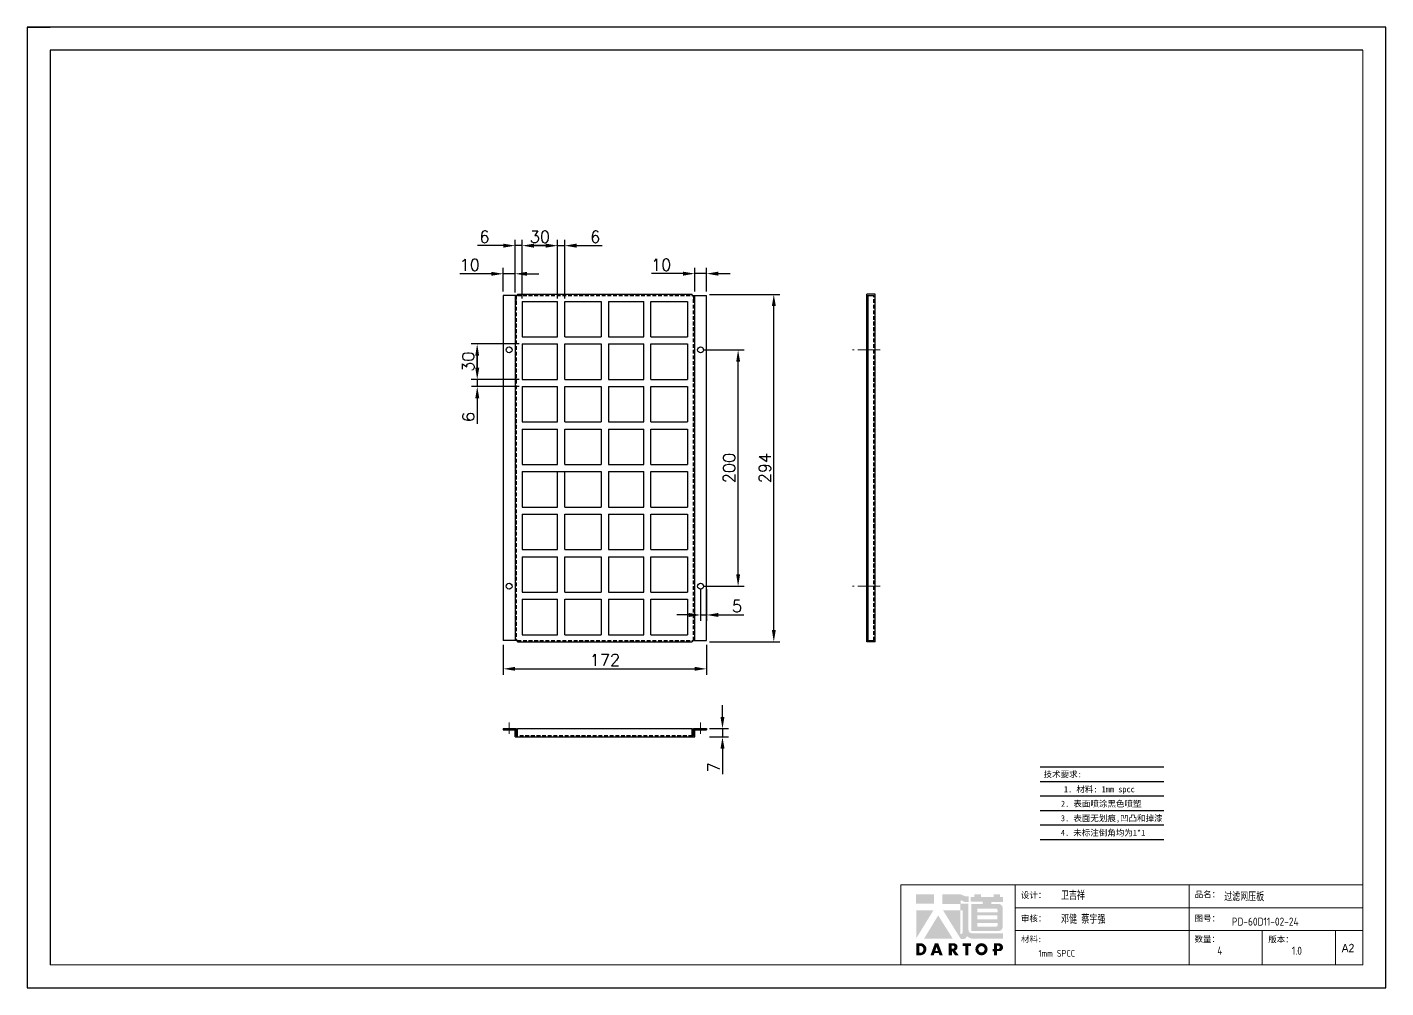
# Model space of a CAD drawing. Header units: millimetres. Extents: x -30327 to 34858, y 4015 to 75103.
# Drawn here: x 25005 to 26155, y 52753 to 53566 of the extents above; entities that cross this region are included whole.
import ezdxf
from ezdxf.enums import TextEntityAlignment as Align

# ---------------------------------------------------------------- set-up
doc = ezdxf.new("R2010")
doc.units = ezdxf.units.MM
doc.linetypes.add('CENTER2', pattern=[28.575, 19.05, -3.175, 3.175, -3.175])
doc.linetypes.add('HIDDEN2', pattern=[4.7625, 3.175, -1.5875])
for name, color, linetype, lineweight in [('A-TITLEBLOCK', 7, 'Continuous', 18), ('cen', 1, 'CENTER2', 9), ('dim', 2, 'Continuous', 9)]:
    doc.layers.add(name, color=color, linetype=linetype, lineweight=lineweight)
doc.layers.add('hidden', color=3, linetype='HIDDEN2')
doc.layers.add('print', color=30, linetype='Continuous')
doc.styles.add('GB', font='GBENOR.SHX', dxfattribs={"bigfont": 'gbcbig.shx'})
doc.styles.add('HZ', font='')
doc.styles.add('SLDTEXTSTYLE0', font='simfang.ttf', dxfattribs={"bigfont": 'bigfont'})
doc.styles.add('SLDTEXTSTYLE1', font='Gothic.ttf', dxfattribs={"width": 0.913})
doc.styles.get("Standard").update_dxf_attribs({"font": 'txt', "bigfont": 'gbcbig.shx'})
doc.styles.get('HZ').set_extended_font_data('SimSun')
doc.dimstyles.new('1-4', dxfattribs={"dimscale": 4, "dimtxt": 2.5, "dimasz": 2.5, "dimexe": 1.25, "dimexo": 0.625, "dimtad": 1, "dimdsep": 46, "dimtxsty": 'Standard', "dimcen": 2.5, "dimadec": 0, "dimazin": 0, "dimtfac": 1, "dimtmove": 0, "dimatfit": 3, "dimfxl": 0, "dimarcsym": 0})

# ---------------------------------------------------------------- blocks, each defined once
blk = doc.blocks.new('*D1584')
at = {"layer": 'Defpoints', "color": 0}
for p in [(25408.1, 53045.5), (25580.1, 53045.5), (25580.1, 53022.6)]:
    blk.add_point(p, dxfattribs=at)
at = {"layer": 'dim', "color": 0, "lineweight": -2}
for p, q in [((25408.1, 53043), (25408.1, 53017.6)), ((25580.1, 53043), (25580.1, 53017.6)), ((25418.1, 53022.6), (25570.1, 53022.6))]:
    blk.add_line(p, q, dxfattribs=at)
at = {"layer": 'dim', "color": 0}
for points in [[(25418.1, 53024.3), (25418.1, 53021), (25408.1, 53022.6)], [(25570.1, 53024.3), (25570.1, 53021), (25580.1, 53022.6)]]:
    blk.add_solid(points, dxfattribs=at)
at = {"layer": 'dim', "color": 0, "insert": (25494.1, 53030.1), "char_height": 10, "attachment_point": 5}
blk.add_mtext('172', dxfattribs=at)
blk = doc.blocks.new('*D1585')
at = {"layer": 'Defpoints', "color": 0}
for p in [(25580.1, 52972), (25580.1, 52965), (25593.6, 52965)]:
    blk.add_point(p, dxfattribs=at)
at = {"layer": 'dim', "color": 0, "lineweight": -2}
for p, q in [((25593.6, 52982), (25593.6, 52992)), ((25582.6, 52972), (25598.6, 52972)), ((25582.6, 52965), (25598.6, 52965)), ((25593.6, 52972), (25593.6, 52965)), ((25593.6, 52955), (25593.6, 52933.4))]:
    blk.add_line(p, q, dxfattribs=at)
at = {"layer": 'dim', "color": 0}
for points in [[(25591.9, 52982), (25595.3, 52982), (25593.6, 52972)], [(25591.9, 52955), (25595.3, 52955), (25593.6, 52965)]]:
    blk.add_solid(points, dxfattribs=at)
at = {"layer": 'dim', "color": 0, "insert": (25586.1, 52939.2), "char_height": 10, "attachment_point": 5, "rotation": 90}
blk.add_mtext('7', dxfattribs=at)
blk = doc.blocks.new('*D1586')
at = {"layer": 'Defpoints', "color": 0}
for p in [(25580.1, 53339.5), (25637, 53339.5), (25580.1, 53045.5)]:
    blk.add_point(p, dxfattribs=at)
at = {"layer": 'dim', "color": 0, "lineweight": -2}
for p, q in [((25582.6, 53339.5), (25642, 53339.5)), ((25637, 53055.5), (25637, 53329.5)), ((25582.6, 53045.5), (25642, 53045.5))]:
    blk.add_line(p, q, dxfattribs=at)
at = {"layer": 'dim', "color": 0}
for points in [[(25635.4, 53329.5), (25638.7, 53329.5), (25637, 53339.5)], [(25635.4, 53055.5), (25638.7, 53055.5), (25637, 53045.5)]]:
    blk.add_solid(points, dxfattribs=at)
at = {"layer": 'dim', "color": 0, "insert": (25629.5, 53192.5), "char_height": 10, "attachment_point": 5, "rotation": 90}
blk.add_mtext('294', dxfattribs=at)
blk = doc.blocks.new('*D1587')
at = {"layer": 'Defpoints', "color": 0}
for p in [(25570.1, 53357), (25570.1, 53339.5), (25580.1, 53339.5)]:
    blk.add_point(p, dxfattribs=at)
at = {"layer": 'dim', "color": 0, "lineweight": -2}
for p, q in [((25560.1, 53357), (25533.4, 53357)), ((25570.1, 53342), (25570.1, 53362)), ((25580.1, 53357), (25570.1, 53357)), ((25580.1, 53342), (25580.1, 53362)), ((25590.1, 53357), (25600.1, 53357))]:
    blk.add_line(p, q, dxfattribs=at)
at = {"layer": 'dim', "color": 0}
for points in [[(25560.1, 53358.7), (25560.1, 53355.3), (25570.1, 53357)], [(25590.1, 53358.7), (25590.1, 53355.3), (25580.1, 53357)]]:
    blk.add_solid(points, dxfattribs=at)
at = {"layer": 'dim', "color": 0, "insert": (25541.7, 53364.5), "char_height": 10, "attachment_point": 5}
blk.add_mtext('10', dxfattribs=at)
blk = doc.blocks.new('*D1588')
at = {"layer": 'Defpoints', "color": 0}
for p in [(25418.1, 53356.9), (25408.1, 53339.5), (25418.1, 53339.5)]:
    blk.add_point(p, dxfattribs=at)
at = {"layer": 'dim', "color": 0, "lineweight": -2}
for p, q in [((25398.1, 53356.9), (25371.4, 53356.9)), ((25408.1, 53342), (25408.1, 53361.9)), ((25418.1, 53356.9), (25408.1, 53356.9)), ((25418.1, 53342), (25418.1, 53361.9)), ((25428.1, 53356.9), (25438.1, 53356.9))]:
    blk.add_line(p, q, dxfattribs=at)
at = {"layer": 'dim', "color": 0}
for points in [[(25398.1, 53358.5), (25398.1, 53355.2), (25408.1, 53356.9)], [(25428.1, 53358.5), (25428.1, 53355.2), (25418.1, 53356.9)]]:
    blk.add_solid(points, dxfattribs=at)
at = {"layer": 'dim', "color": 0, "insert": (25379.7, 53364.4), "char_height": 10, "attachment_point": 5}
blk.add_mtext('10', dxfattribs=at)
blk = doc.blocks.new('*D1589')
at = {"layer": 'Defpoints', "color": 0}
for p in [(25424.1, 53380.7), (25418.1, 53338.5), (25424.1, 53333.5)]:
    blk.add_point(p, dxfattribs=at)
at = {"layer": 'dim', "color": 0, "lineweight": -2}
for p, q in [((25408.1, 53380.7), (25386.4, 53380.7)), ((25418.1, 53341), (25418.1, 53385.7)), ((25424.1, 53380.7), (25418.1, 53380.7)), ((25424.1, 53336), (25424.1, 53385.7)), ((25434.1, 53380.7), (25444.1, 53380.7))]:
    blk.add_line(p, q, dxfattribs=at)
at = {"layer": 'dim', "color": 0}
for points in [[(25408.1, 53382.4), (25408.1, 53379), (25418.1, 53380.7)], [(25434.1, 53382.4), (25434.1, 53379), (25424.1, 53380.7)]]:
    blk.add_solid(points, dxfattribs=at)
at = {"layer": 'dim', "color": 0, "insert": (25392.2, 53388.2), "char_height": 10, "attachment_point": 5}
blk.add_mtext('6', dxfattribs=at)
blk = doc.blocks.new('*D1590')
at = {"layer": 'Defpoints', "color": 0}
for p in [(25454.1, 53380.7), (25424.1, 53333.5), (25454.1, 53333.5)]:
    blk.add_point(p, dxfattribs=at)
at = {"layer": 'dim', "color": 0, "lineweight": -2}
for p, q in [((25424.1, 53336), (25424.1, 53385.7)), ((25434.1, 53380.7), (25444.1, 53380.7)), ((25454.1, 53336), (25454.1, 53385.7))]:
    blk.add_line(p, q, dxfattribs=at)
at = {"layer": 'dim', "color": 0}
for points in [[(25434.1, 53382.4), (25434.1, 53379), (25424.1, 53380.7)], [(25444.1, 53382.4), (25444.1, 53379), (25454.1, 53380.7)]]:
    blk.add_solid(points, dxfattribs=at)
at = {"layer": 'dim', "color": 0, "insert": (25439.1, 53388.2), "char_height": 10, "attachment_point": 5}
blk.add_mtext('30', dxfattribs=at)
blk = doc.blocks.new('*D1591')
at = {"layer": 'Defpoints', "color": 0}
for p in [(25460.1, 53380.7), (25454.1, 53333.5), (25460.1, 53333.5)]:
    blk.add_point(p, dxfattribs=at)
at = {"layer": 'dim', "color": 0, "lineweight": -2}
for p, q in [((25444.1, 53380.7), (25434.1, 53380.7)), ((25454.1, 53336), (25454.1, 53385.7)), ((25454.1, 53380.7), (25460.1, 53380.7)), ((25460.1, 53336), (25460.1, 53385.7)), ((25470.1, 53380.7), (25491.7, 53380.7))]:
    blk.add_line(p, q, dxfattribs=at)
at = {"layer": 'dim', "color": 0}
for points in [[(25444.1, 53382.4), (25444.1, 53379), (25454.1, 53380.7)], [(25470.1, 53382.4), (25470.1, 53379), (25460.1, 53380.7)]]:
    blk.add_solid(points, dxfattribs=at)
at = {"layer": 'dim', "color": 0, "insert": (25485.9, 53388.2), "char_height": 10, "attachment_point": 5}
blk.add_mtext('6', dxfattribs=at)
blk = doc.blocks.new('*D1592')
at = {"layer": 'Defpoints', "color": 0}
for p in [(25424.1, 53297.5), (25386, 53267.5), (25424.1, 53267.5)]:
    blk.add_point(p, dxfattribs=at)
at = {"layer": 'dim', "color": 0, "lineweight": -2}
for p, q in [((25421.6, 53297.5), (25381, 53297.5)), ((25386, 53287.5), (25386, 53277.5)), ((25421.6, 53267.5), (25381, 53267.5))]:
    blk.add_line(p, q, dxfattribs=at)
at = {"layer": 'dim', "color": 0}
for points in [[(25384.4, 53287.5), (25387.7, 53287.5), (25386, 53297.5)], [(25384.4, 53277.5), (25387.7, 53277.5), (25386, 53267.5)]]:
    blk.add_solid(points, dxfattribs=at)
at = {"layer": 'dim', "color": 0, "insert": (25378.5, 53282.5), "char_height": 10, "attachment_point": 5, "rotation": 90}
blk.add_mtext('30', dxfattribs=at)
blk = doc.blocks.new('*D1593')
at = {"layer": 'Defpoints', "color": 0}
for p in [(25386.1, 53261.5), (25424.1, 53267.5), (25424.1, 53261.5)]:
    blk.add_point(p, dxfattribs=at)
at = {"layer": 'dim', "color": 0, "lineweight": -2}
for p, q in [((25386.1, 53277.5), (25386.1, 53287.5)), ((25421.6, 53267.5), (25381.1, 53267.5)), ((25421.6, 53261.5), (25381.1, 53261.5)), ((25386.1, 53267.5), (25386.1, 53261.5)), ((25386.1, 53251.5), (25386.1, 53229.9))]:
    blk.add_line(p, q, dxfattribs=at)
at = {"layer": 'dim', "color": 0}
for points in [[(25384.4, 53277.5), (25387.8, 53277.5), (25386.1, 53267.5)], [(25384.4, 53251.5), (25387.8, 53251.5), (25386.1, 53261.5)]]:
    blk.add_solid(points, dxfattribs=at)
at = {"layer": 'dim', "color": 0, "insert": (25378.6, 53235.7), "char_height": 10, "attachment_point": 5, "rotation": 90}
blk.add_mtext('6', dxfattribs=at)
blk = doc.blocks.new('*D1594')
at = {"layer": 'Defpoints', "color": 0}
for p in [(25575.1, 53292.5), (25606.8, 53292.5), (25575.1, 53092.5)]:
    blk.add_point(p, dxfattribs=at)
at = {"layer": 'dim', "color": 0, "lineweight": -2}
for p, q in [((25577.6, 53292.5), (25611.8, 53292.5)), ((25606.8, 53102.5), (25606.8, 53282.5)), ((25577.6, 53092.5), (25611.8, 53092.5))]:
    blk.add_line(p, q, dxfattribs=at)
at = {"layer": 'dim', "color": 0}
for points in [[(25605.2, 53282.5), (25608.5, 53282.5), (25606.8, 53292.5)], [(25605.2, 53102.5), (25608.5, 53102.5), (25606.8, 53092.5)]]:
    blk.add_solid(points, dxfattribs=at)
at = {"layer": 'dim', "color": 0, "insert": (25599.3, 53192.5), "char_height": 10, "attachment_point": 5, "rotation": 90}
blk.add_mtext('200', dxfattribs=at)
blk = doc.blocks.new('*D1595')
at = {"layer": 'Defpoints', "color": 0}
for p in [(25575.1, 53092.5), (25580.1, 53092.5), (25580.1, 53068.2)]:
    blk.add_point(p, dxfattribs=at)
at = {"layer": 'dim', "color": 0, "lineweight": -2}
for p, q in [((25575.1, 53090), (25575.1, 53063.2)), ((25580.1, 53090), (25580.1, 53063.2)), ((25565.1, 53068.2), (25555.1, 53068.2)), ((25575.1, 53068.2), (25580.1, 53068.2)), ((25590.1, 53068.2), (25611.7, 53068.2))]:
    blk.add_line(p, q, dxfattribs=at)
at = {"layer": 'dim', "color": 0}
for points in [[(25565.1, 53069.9), (25565.1, 53066.5), (25575.1, 53068.2)], [(25590.1, 53069.9), (25590.1, 53066.5), (25580.1, 53068.2)]]:
    blk.add_solid(points, dxfattribs=at)
at = {"layer": 'dim', "color": 0, "insert": (25605.9, 53075.7), "char_height": 10, "attachment_point": 5}
blk.add_mtext('5', dxfattribs=at)
blk = doc.blocks.new('Dartop Logo')
at = {"true_color": 0xc40018}
h = blk.add_hatch(color=12, dxfattribs=at)
h.set_gradient(color1=(196, 0, 24), color2=(196, 0, 24), tint=1)
h.paths.add_polyline_path([(30.39, -3.87), (33.08, -5.04), (35.99, -5.04), (35.99, -1.19), (33.59, -1.19), (30.46, 0.05), (17.94, 0.05), (17.94, -6.46), (30.12, -6.46), (30.12, -6.59), (30.12, -10.75), (18.31, -10.75), (30.46, -30.31), (32.87, -30.31, 0.279375), (34.63, -28.6), (34.63, -28.51), (34.84, -28.51, 0.143145), (38.15, -30.2), (59.27, -30.2), (59.27, -26.49), (38.06, -26.49, -0.414214), (35.75, -24.18), (35.75, -6.26), (30.39, -6.26)])
h.paths.add_polyline_path([(30.25, -10.84), (31.8, -10.84), (31.8, -26.02, -0.088936), (30.9, -26.94), (30.24, -26.94)], flags=16)
h = blk.add_hatch(color=12, dxfattribs=at)
h.set_gradient(color1=(196, 0, 24), color2=(196, 0, 24), tint=1)
h.paths.add_polyline_path([(59.24, -1.73), (57.36, -1.73), (57.36, 0.06), (53.06, 0.06), (53.06, -1.64), (44.29, -1.64), (44.29, 0.15), (39.7, 0.15), (39.7, -1.67), (37.16, -1.67), (37.16, -4.97), (45.54, -4.97), (45.54, -6.42), (37.73, -6.42), (37.73, -24.88), (56.26, -24.88, 0.414214), (59.15, -21.99), (59.15, -9.35, 0.414214), (56.26, -6.46), (51.36, -6.46), (51.36, -5.03), (59.24, -5.03)])
h.paths.add_polyline_path([(54.21, -9.59, -0.414214), (55.66, -11.04), (55.66, -12.1), (41.79, -12.1), (41.79, -9.59)], flags=16)
h.paths.add_polyline_path([(55.57, -14.33), (55.57, -17.01), (41.88, -17.01), (41.88, -14.33)], flags=16)
h.paths.add_polyline_path([(55.75, -19.43), (55.75, -20.57, -0.414214), (54.3, -22.02), (41.88, -22.02), (41.88, -19.43)], flags=16)
h = blk.add_hatch(color=12, dxfattribs=at)
h.set_gradient(color1=(196, 0, 24), color2=(196, 0, 24), tint=1)
h.paths.add_polyline_path([(12.18, 0), (0, 0), (0, -6.37), (12.18, -6.37)])
h = blk.add_hatch(color=12, dxfattribs=at)
h.set_gradient(color1=(196, 0, 24), color2=(196, 0, 24), tint=1)
h.paths.add_polyline_path([(11.79, -10.83), (0.03, -10.83), (0.03, -30.03)])
h = blk.add_hatch(color=12, dxfattribs=at)
h.set_gradient(color1=(196, 0, 24), color2=(196, 0, 24), tint=1)
h.paths.add_polyline_path([(15.05, -14.31), (5.44, -30.15), (25.01, -30.15)])
at = {"true_color": 0x646464}
h = blk.add_hatch(color=251, dxfattribs=at)
h.set_gradient(color1=(100, 100, 100), color2=(100, 100, 100), tint=1)
h.paths.add_polyline_path([(4.15, -33.43), (0.11, -33.43), (0.11, -41.5), (3.51, -41.5, 0.793016)])
h.paths.add_polyline_path([(3.57, -39.73), (2.16, -39.73), (2.16, -35.19), (3.42, -35.19, -0.671361)], flags=16)
h = blk.add_hatch(color=251, dxfattribs=at)
h.set_gradient(color1=(100, 100, 100), color2=(100, 100, 100), tint=1)
h.paths.add_polyline_path([(15.08, -33.36), (12.78, -33.36), (9.82, -41.51), (12, -41.51), (12.51, -40.06), (15.46, -40.06), (15.99, -41.52), (18.19, -41.52)])
h.paths.add_polyline_path([(14.9, -38.51), (13.07, -38.51), (13.97, -35.95)], flags=16)
h = blk.add_hatch(color=251, dxfattribs=at)
h.set_gradient(color1=(100, 100, 100), color2=(100, 100, 100), tint=1)
h.paths.add_polyline_path([(26.27, -33.36), (22.3, -33.36), (22.3, -41.51), (24.4, -41.51), (24.4, -38.28), (26.55, -41.54), (29.09, -41.54), (26.61, -38.3, 0.744055)])
h.paths.add_polyline_path([(24.38, -37.08), (24.38, -34.94), (25.32, -34.94, -0.796809), (25.3, -37.08)], flags=16)
h = blk.add_hatch(color=251, dxfattribs=at)
h.set_gradient(color1=(100, 100, 100), color2=(100, 100, 100), tint=1)
h.paths.add_polyline_path([(37.44, -33.4), (31.88, -33.4), (31.88, -35.16), (33.61, -35.16), (33.61, -41.52), (35.69, -41.52), (35.69, -35.16), (37.44, -35.16)])
h = blk.add_hatch(color=251, dxfattribs=at)
h.set_gradient(color1=(100, 100, 100), color2=(100, 100, 100), tint=1)
h.paths.add_polyline_path([(40.46, -37.41, 1), (48.83, -37.41, 1)])
h.paths.add_polyline_path([(46.8, -37.41, -1), (42.5, -37.41, -1)], flags=16)
h = blk.add_hatch(color=251, dxfattribs=at)
h.set_gradient(color1=(100, 100, 100), color2=(100, 100, 100), tint=1)
h.paths.add_polyline_path([(56.85, -33.38), (56.73, -33.38), (53.19, -33.38), (53.19, -37.19), (52.26, -37.19), (52.26, -38.73), (53.18, -38.73), (53.18, -41.5), (55.24, -41.5), (55.24, -38.72), (57.51, -38.72, 0.812304)])
h.paths.add_polyline_path([(55.21, -37.18), (55.21, -35.05), (56.39, -35.05, -0.778213), (56.27, -37.18)], flags=16)
blk = doc.blocks.new('DT-A2-TITLE')
for p, q in [((594, 420), (0, 420)), ((0, 420), (0, 420)), ((0, 420), (0, 0)), ((0, 420), (10, 420)), ((594, 0), (594, 420)), ((10, 410), (10, 10)), ((584, 410), (10, 410))]:
    blk.add_line(p, q)
at = {"layer": 'A-TITLEBLOCK', "color": 7}
for p, q in [((584, 410), (584, 10)), ((594, 0), (594, 297)), ((382, 10), (382, 45)), ((584, 45), (382, 45)), ((432, 45), (432, 10)), ((508, 45), (508, 10)), ((584, 35), (432, 35)), ((432, 25), (584.08, 25)), ((540, 10), (540, 25)), ((572, 10), (572, 25)), ((10, 10), (584, 10)), ((0, 0), (594, 0))]:
    blk.add_line(p, q, dxfattribs=at)
at = {"layer": 'A-TITLEBLOCK', "xscale": 0.6400000000000001, "yscale": 0.6400000000000001, "zscale": 0.6400000000000001}
blk.add_blockref('Dartop Logo', (388.65, 40.81), dxfattribs=at)
at = {"style": 'GB'}
for tag, p, height in [('#设计', (451.96, 38.52), 3.5), ('#品名', (523.32, 37.95), 3.5), ('#审核', (451.99, 28.1), 3.5), ('#图号', (526.67, 27.2), 3.5), ('#数量', (520.33, 14.51), 3.5), ('#版本', (552.92, 14.47), 3.5), ('#材料说明', (442.15, 13.59), 3)]:
    blk.add_attdef(tag, p, '', height=height, dxfattribs=at)
at = {"layer": 'A-TITLEBLOCK', "color": 7, "attachment_point": 1}
for s, insert, char_height, style in [('设计：', (434.47, 41.87), 2.646, 'SLDTEXTSTYLE0'), ('品名：', (510.43, 42.19), 2.646, 'SLDTEXTSTYLE0'), ('审核：', (434.47, 31.64), 2.646, 'SLDTEXTSTYLE0'), ('图号：', (510.4, 31.66), 2.646, 'SLDTEXTSTYLE0'), ('材料:', (434.47, 22.62), 2.646, 'SLDTEXTSTYLE0'), ('数量：', (510.35, 22.64), 2.646, 'SLDTEXTSTYLE0'), ('版本：', (542.59, 22.48), 2.646, 'SLDTEXTSTYLE0'), ('A2', (574.7, 19.21), 3.704, 'SLDTEXTSTYLE1')]:
    blk.add_mtext(s, dxfattribs=dict(at, insert=insert, char_height=char_height, style=style))

msp = doc.modelspace()

# ---------------------------------------------------------------- linework, layer by layer
for p, q in [((25408.0561, 53338.5287), (25408.0561, 53046.5287)), ((25420.0561, 53338.5287), (25408.0561, 53338.5287)), ((25418.0561, 53338.5287), (25418.0561, 53046.5287)), ((25420.0561, 53339.5287), (25420.0561, 53338.5287)), ((25420.0561, 53339.5287), (25568.0561, 53339.5287)), ((25424.0561, 53333.5287), (25424.0561, 53303.5287)), ((25424.0561, 53333.5287), (25454.0561, 53333.5287)), ((25454.0561, 53303.5287), (25454.0561, 53333.5287)), ((25460.0561, 53333.5287), (25491.0561, 53333.5287)), ((25460.0561, 53303.5287), (25460.0561, 53333.5287)), ((25491.0561, 53333.5287), (25491.0561, 53303.5287)), ((25497.0561, 53333.5287), (25497.0561, 53303.5287)), ((25497.0561, 53333.5287), (25527.0561, 53333.5287)), ((25527.0561, 53303.5287), (25527.0561, 53333.5287)), ((25533.0561, 53333.5287), (25564.0561, 53333.5287)), ((25533.0561, 53303.5287), (25533.0561, 53333.5287)), ((25564.0561, 53333.5287), (25564.0561, 53303.5287)), ((25568.0561, 53338.5287), (25568.0561, 53339.5287)), ((25568.0561, 53338.5287), (25580.0561, 53338.5287)), ((25568.0561, 53338.5287), (25570.0561, 53338.5287)), ((25570.0561, 53046.5287), (25570.0561, 53338.5287)), ((25580.0561, 53046.5287), (25580.0561, 53338.5287)), ((25722.7804, 53339.5287), (25715.7804, 53339.5287)), ((25715.7804, 53338.5287), (25715.7804, 53339.5287)), ((25715.7804, 53046.5287), (25715.7804, 53338.5287)), ((25715.7804, 53338.5287), (25721.7804, 53338.5287)), ((25716.7804, 53046.5287), (25716.7804, 53338.5287)), ((25722.7804, 53045.5287), (25722.7804, 53339.5287)), ((25424.0561, 53303.5287), (25454.0561, 53303.5287)), ((25424.0561, 53297.5287), (25424.0561, 53267.5287)), ((25424.0561, 53297.5287), (25454.0561, 53297.5287)), ((25454.0561, 53267.5287), (25454.0561, 53297.5287)), ((25460.0561, 53303.5287), (25491.0561, 53303.5287)), ((25460.0561, 53267.5287), (25460.0561, 53297.5287)), ((25460.0561, 53297.5287), (25491.0561, 53297.5287)), ((25491.0561, 53297.5287), (25491.0561, 53267.5287)), ((25497.0561, 53303.5287), (25527.0561, 53303.5287)), ((25497.0561, 53297.5287), (25497.0561, 53267.5287)), ((25497.0561, 53297.5287), (25527.0561, 53297.5287)), ((25527.0561, 53267.5287), (25527.0561, 53297.5287)), ((25533.0561, 53303.5287), (25564.0561, 53303.5287)), ((25533.0561, 53267.5287), (25533.0561, 53297.5287)), ((25533.0561, 53297.5287), (25564.0561, 53297.5287)), ((25564.0561, 53297.5287), (25564.0561, 53267.5287)), ((25424.0561, 53267.5287), (25454.0561, 53267.5287)), ((25424.0561, 53261.5287), (25424.0561, 53231.5287)), ((25424.0561, 53261.5287), (25454.0561, 53261.5287)), ((25454.0561, 53231.5287), (25454.0561, 53261.5287)), ((25460.0561, 53267.5287), (25491.0561, 53267.5287)), ((25460.0561, 53261.5287), (25491.0561, 53261.5287)), ((25460.0561, 53231.5287), (25460.0561, 53261.5287)), ((25491.0561, 53261.5287), (25491.0561, 53231.5287)), ((25497.0561, 53267.5287), (25527.0561, 53267.5287)), ((25497.0561, 53261.5287), (25497.0561, 53231.5287)), ((25497.0561, 53261.5287), (25527.0561, 53261.5287)), ((25527.0561, 53231.5287), (25527.0561, 53261.5287)), ((25533.0561, 53267.5287), (25564.0561, 53267.5287)), ((25533.0561, 53261.5287), (25564.0561, 53261.5287)), ((25533.0561, 53231.5287), (25533.0561, 53261.5287)), ((25564.0561, 53261.5287), (25564.0561, 53231.5287)), ((25424.0561, 53231.5287), (25454.0561, 53231.5287)), ((25460.0561, 53231.5287), (25491.0561, 53231.5287)), ((25497.0561, 53231.5287), (25527.0561, 53231.5287)), ((25533.0561, 53231.5287), (25564.0561, 53231.5287)), ((25424.0561, 53225.5287), (25424.0561, 53195.5287)), ((25424.0561, 53225.5287), (25454.0561, 53225.5287)), ((25454.0561, 53195.5287), (25454.0561, 53225.5287)), ((25460.0561, 53195.5287), (25460.0561, 53225.5287)), ((25460.0561, 53225.5287), (25491.0561, 53225.5287)), ((25491.0561, 53225.5287), (25491.0561, 53195.5287)), ((25497.0561, 53225.5287), (25497.0561, 53195.5287)), ((25497.0561, 53225.5287), (25527.0561, 53225.5287)), ((25527.0561, 53195.5287), (25527.0561, 53225.5287)), ((25533.0561, 53195.5287), (25533.0561, 53225.5287)), ((25533.0561, 53225.5287), (25564.0561, 53225.5287)), ((25564.0561, 53225.5287), (25564.0561, 53195.5287)), ((25424.0561, 53195.5287), (25454.0561, 53195.5287)), ((25460.0561, 53195.5287), (25491.0561, 53195.5287)), ((25497.0561, 53195.5287), (25527.0561, 53195.5287)), ((25533.0561, 53195.5287), (25564.0561, 53195.5287)), ((25424.0561, 53189.5287), (25491.0561, 53189.5287)), ((25424.0561, 53189.5287), (25424.0561, 53159.5287)), ((25424.0561, 53189.5287), (25454.0561, 53189.5287)), ((25454.0561, 53159.5287), (25454.0561, 53189.5287)), ((25460.0561, 53189.5287), (25491.0561, 53189.5287)), ((25460.0561, 53159.5287), (25460.0561, 53189.5287)), ((25491.0561, 53189.5287), (25491.0561, 53159.5287)), ((25497.0561, 53189.5287), (25497.0561, 53159.5287)), ((25497.0561, 53189.5287), (25527.0561, 53189.5287)), ((25527.0561, 53159.5287), (25527.0561, 53189.5287)), ((25533.0561, 53189.5287), (25564.0561, 53189.5287)), ((25533.0561, 53159.5287), (25533.0561, 53189.5287)), ((25564.0561, 53189.5287), (25564.0561, 53159.5287)), ((25424.0561, 53159.5287), (25454.0561, 53159.5287)), ((25460.0561, 53159.5287), (25491.0561, 53159.5287)), ((25497.0561, 53159.5287), (25527.0561, 53159.5287)), ((25533.0561, 53159.5287), (25564.0561, 53159.5287)), ((25424.0561, 53153.5287), (25424.0561, 53123.5287)), ((25424.0561, 53153.5287), (25454.0561, 53153.5287)), ((25454.0561, 53123.5287), (25454.0561, 53153.5287)), ((25460.0561, 53123.5287), (25460.0561, 53153.5287)), ((25460.0561, 53153.5287), (25491.0561, 53153.5287)), ((25491.0561, 53153.5287), (25491.0561, 53123.5287)), ((25497.0561, 53153.5287), (25497.0561, 53123.5287)), ((25497.0561, 53153.5287), (25527.0561, 53153.5287)), ((25527.0561, 53123.5287), (25527.0561, 53153.5287)), ((25533.0561, 53123.5287), (25533.0561, 53153.5287)), ((25533.0561, 53153.5287), (25564.0561, 53153.5287)), ((25564.0561, 53153.5287), (25564.0561, 53123.5287)), ((25424.0561, 53123.5287), (25454.0561, 53123.5287)), ((25460.0561, 53123.5287), (25491.0561, 53123.5287)), ((25497.0561, 53123.5287), (25527.0561, 53123.5287)), ((25533.0561, 53123.5287), (25564.0561, 53123.5287)), ((25424.0561, 53117.5287), (25424.0561, 53087.5287)), ((25424.0561, 53117.5287), (25454.0561, 53117.5287)), ((25454.0561, 53087.5287), (25454.0561, 53117.5287)), ((25460.0561, 53117.5287), (25491.0561, 53117.5287)), ((25460.0561, 53087.5287), (25460.0561, 53117.5287)), ((25491.0561, 53117.5287), (25491.0561, 53087.5287)), ((25497.0561, 53117.5287), (25497.0561, 53087.5287)), ((25497.0561, 53117.5287), (25527.0561, 53117.5287)), ((25527.0561, 53087.5287), (25527.0561, 53117.5287)), ((25533.0561, 53117.5287), (25564.0561, 53117.5287)), ((25533.0561, 53087.5287), (25533.0561, 53117.5287)), ((25564.0561, 53117.5287), (25564.0561, 53087.5287)), ((25424.0561, 53087.5287), (25454.0561, 53087.5287)), ((25424.0561, 53081.5287), (25424.0561, 53051.5287)), ((25424.0561, 53081.5287), (25454.0561, 53081.5287)), ((25454.0561, 53051.5287), (25454.0561, 53081.5287)), ((25460.0561, 53087.5287), (25491.0561, 53087.5287)), ((25460.0561, 53051.5287), (25460.0561, 53081.5287)), ((25460.0561, 53081.5287), (25491.0561, 53081.5287)), ((25491.0561, 53081.5287), (25491.0561, 53051.5287)), ((25497.0561, 53087.5287), (25527.0561, 53087.5287)), ((25497.0561, 53081.5287), (25497.0561, 53051.5287)), ((25497.0561, 53081.5287), (25527.0561, 53081.5287)), ((25527.0561, 53051.5287), (25527.0561, 53081.5287)), ((25533.0561, 53087.5287), (25564.0561, 53087.5287)), ((25533.0561, 53051.5287), (25533.0561, 53081.5287)), ((25533.0561, 53081.5287), (25564.0561, 53081.5287)), ((25564.0561, 53081.5287), (25564.0561, 53051.5287)), ((25420.0561, 53046.5287), (25408.0561, 53046.5287)), ((25420.0561, 53045.5287), (25420.0561, 53046.5287)), ((25420.0561, 53045.5287), (25420.0561, 53046.5287)), ((25420.0561, 53045.5287), (25568.0561, 53045.5287)), ((25424.0561, 53051.5287), (25454.0561, 53051.5287)), ((25460.0561, 53051.5287), (25491.0561, 53051.5287)), ((25497.0561, 53051.5287), (25527.0561, 53051.5287)), ((25533.0561, 53051.5287), (25564.0561, 53051.5287)), ((25568.0561, 53046.5287), (25580.0561, 53046.5287)), ((25568.0561, 53046.5287), (25568.0561, 53045.5287)), ((25715.7804, 53045.5287), (25715.7804, 53046.5287)), ((25715.7804, 53046.5287), (25721.7804, 53046.5287)), ((25722.7804, 53045.5287), (25715.7804, 53045.5287)), ((25408.0561, 52972.0479), (25409.0561, 52972.0479)), ((25408.0561, 52972.0479), (25408.0561, 52971.0479)), ((25408.0561, 52971.0479), (25418.0561, 52971.0479)), ((25409.0561, 52972.0479), (25419.0561, 52972.0479)), ((25418.0561, 52965.0479), (25418.0561, 52971.0479)), ((25418.0561, 52965.0479), (25570.0561, 52965.0479)), ((25419.0561, 52966.0479), (25419.0561, 52972.0479)), ((25420.0561, 52966.0479), (25419.0561, 52966.0479)), ((25420.0561, 52972.0479), (25568.0561, 52972.0479)), ((25420.0561, 52966.0479), (25420.0561, 52972.0479)), ((25568.0561, 52966.0479), (25568.0561, 52972.0479)), ((25568.0561, 52966.0479), (25569.0561, 52966.0479)), ((25569.0561, 52972.0479), (25579.0561, 52972.0479)), ((25569.0561, 52966.0479), (25569.0561, 52972.0479)), ((25570.0561, 52965.0479), (25570.0561, 52972.0479)), ((25570.0561, 52971.0479), (25580.0561, 52971.0479)), ((25570.0561, 52965.0479), (25570.0561, 52966.0479)), ((25579.0561, 52972.0479), (25580.0561, 52972.0479)), ((25580.0561, 52972.0479), (25580.0561, 52971.0479))]:
    msp.add_line(p, q)
for centre in [(25413.0561, 53292.5287), (25575.0561, 53292.5287), (25413.0561, 53092.5287), (25575.0561, 53092.5287)]:
    msp.add_circle(centre, 2.5)
at = {"layer": 'cen'}
for p, q in [((25727.1047, 53292.5287), (25703.5168, 53292.5287)), ((25727.1047, 53092.5287), (25703.5168, 53092.5287)), ((25413.0561, 52967.4873), (25413.0561, 52977.3275)), ((25575.0561, 52967.4873), (25575.0561, 52977.3275))]:
    msp.add_line(p, q, dxfattribs=at)
at = {"layer": 'Defpoints'}
for p, q in [((25862.4783, 52939.5802), (25966.8941, 52939.5802)), ((25862.4783, 52927.3208), (25966.8941, 52927.3208)), ((25862.4783, 52927.3208), (25966.8941, 52927.3208)), ((25862.4783, 52915.0613), (25966.8941, 52915.0613)), ((25862.4783, 52902.8019), (25966.8941, 52902.8019)), ((25862.4783, 52890.5424), (25966.8941, 52890.5424)), ((25862.4783, 52878.283), (25966.8941, 52878.283))]:
    msp.add_line(p, q, dxfattribs=at)
at = {"layer": 'hidden'}
for p, q in [((25419.0561, 53338.5287), (25419.0561, 53046.5287)), ((25419.0561, 53333.5287), (25419.0561, 53338.5287)), ((25420.0561, 53338.5287), (25568.0561, 53338.5287)), ((25569.0561, 53046.5287), (25569.0561, 53338.5287)), ((25569.0561, 53338.5287), (25569.0561, 53333.5287)), ((25721.7804, 53046.5287), (25721.7804, 53338.5287)), ((25420.0561, 53046.5287), (25568.0561, 53046.5287)), ((25568.0561, 52966.0479), (25420.0561, 52966.0479))]:
    msp.add_line(p, q, dxfattribs=at)
at = {"layer": 'print'}
msp.add_lwpolyline([(25005.2638, 52752.7093), (26154.8676, 52752.7093), (26154.8676, 53565.5605), (25005.2638, 53565.5605)], close=True, dxfattribs=at)

# ---------------------------------------------------------------- block references
at = {"xscale": 1.93536, "yscale": 1.93536, "zscale": 1.93536}
msp.add_blockref('DT-A2-TITLE', (25005.2638, 52752.7093), dxfattribs=at).add_auto_attribs({'#设计': '卫吉祥', '#审核': '邓健 蔡宇强', '#材料说明': '1mm SPCC', '#品名': '过滤网压板', '#图号': 'PD-60D11-02-24', '#数量': '4', '#版本': '1.0'})

# ---------------------------------------------------------------- texts
at = {"style": 'HZ'}
for s, height, p in [('技术要求:', 5.14897, (25881.441, 52933.393)), ('1. 材料: 1mm spcc                        ', 5.148968, (25954.5079, 52920.7101)), ('    2. 表面喷涂黑色喷塑  ', 5.148968, (25910.6007, 52908.4506)), ('3. 表面无划痕,凹凸和掉漆', 5.148968, (25922.9631, 52896.1912)), ('4. 未标注倒角均为1*1', 5.148968, (25915.6109, 52883.9317))]:
    msp.add_text(s, height=height, dxfattribs=at).set_placement(p, align=Align.MIDDLE_CENTER)

# ---------------------------------------------------------------- dimensions: what is measured, and where the dimension line sits
at = {"layer": 'dim'}
for base, p1, p2, picture, middle in [((25424.0561, 53380.7077), (25418.0561, 53338.5287), (25424.0561, 53333.5287), '*D1589', (25392.2228, 53380.7077)), ((25418.0561, 53356.8716), (25408.0561, 53339.5287), (25418.0561, 53339.5287), '*D1588', (25379.7228, 53356.8716))]:
    dim = msp.add_linear_dim(base=base, p1=p1, p2=p2, dimstyle='1-4', dxfattribs=at)
    dim.commit()
    dim.dimension.update_dxf_attribs({"geometry": picture, "text_midpoint": middle, "dimtype": 160})
for base, p1, p2, picture, middle in [((25454.0561, 53380.7077), (25424.0561, 53333.5287), (25454.0561, 53333.5287), '*D1590', (25439.0561, 53388.2077)), ((25460.0561, 53380.7077), (25454.0561, 53333.5287), (25460.0561, 53333.5287), '*D1591', (25485.8894, 53388.2077)), ((25570.0561, 53356.9978), (25580.0561, 53339.5287), (25570.0561, 53339.5287), '*D1587', (25541.7228, 53364.4978)), ((25580.0561, 53068.209), (25575.0561, 53092.5287), (25580.0561, 53092.5287), '*D1595', (25605.8894, 53075.709)), ((25580.0561, 53022.6241), (25408.0561, 53045.5287), (25580.0561, 53045.5287), '*D1584', (25494.0561, 53030.1241))]:
    dim = msp.add_linear_dim(base=base, p1=p1, p2=p2, dimstyle='1-4', dxfattribs=at)
    dim.commit()
    dim.dimension.update_dxf_attribs({"geometry": picture, "text_midpoint": middle})
for base, p1, p2, angle, picture, middle in [((25637.039, 53339.5287), (25580.0561, 53045.5287), (25580.0561, 53339.5287), 90, '*D1586', (25637.039, 53192.5287)), ((25593.5961, 52965.0479), (25580.0561, 52972.0479), (25580.0561, 52965.0479), 270, '*D1585', (25593.5961, 52939.2145))]:
    dim = msp.add_linear_dim(base=base, p1=p1, p2=p2, angle=angle, dimstyle='1-4', dxfattribs=at)
    dim.commit()
    dim.dimension.update_dxf_attribs({"geometry": picture, "text_midpoint": middle, "dimtype": 160})
for base, p1, p2, picture, middle in [((25386.0382, 53267.5287), (25424.0561, 53297.5287), (25424.0561, 53267.5287), '*D1592', (25378.5382, 53282.5287)), ((25386.0927, 53261.5287), (25424.0561, 53267.5287), (25424.0561, 53261.5287), '*D1593', (25378.5927, 53235.6954)), ((25606.8244, 53292.5287), (25575.0561, 53092.5287), (25575.0561, 53292.5287), '*D1594', (25599.3244, 53192.5287))]:
    dim = msp.add_linear_dim(base=base, p1=p1, p2=p2, angle=90, dimstyle='1-4', dxfattribs=at)
    dim.commit()
    dim.dimension.update_dxf_attribs({"geometry": picture, "text_midpoint": middle})

doc.saveas('drawing.dxf')
